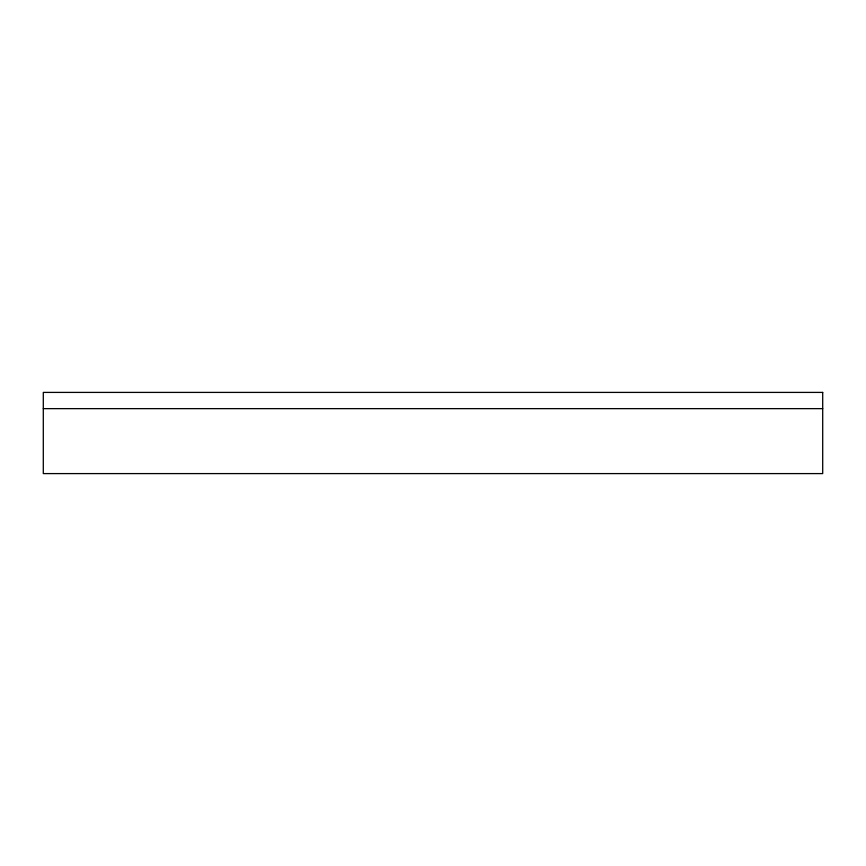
<?xml version="1.0" encoding="UTF-8"?>
<svg xmlns="http://www.w3.org/2000/svg" width="866" height="866" viewBox="0 0 866 866"><rect width="100%" height="100%" fill="white"/><g stroke="black" fill="none" stroke-linecap="round" stroke-linejoin="round"><path stroke-width="1.3" d="M43.3 408.644L822.7 408.644M822.7 392.406L43.3 392.406L43.3 473.594L822.7 473.594L822.7 392.406"/></g></svg>
